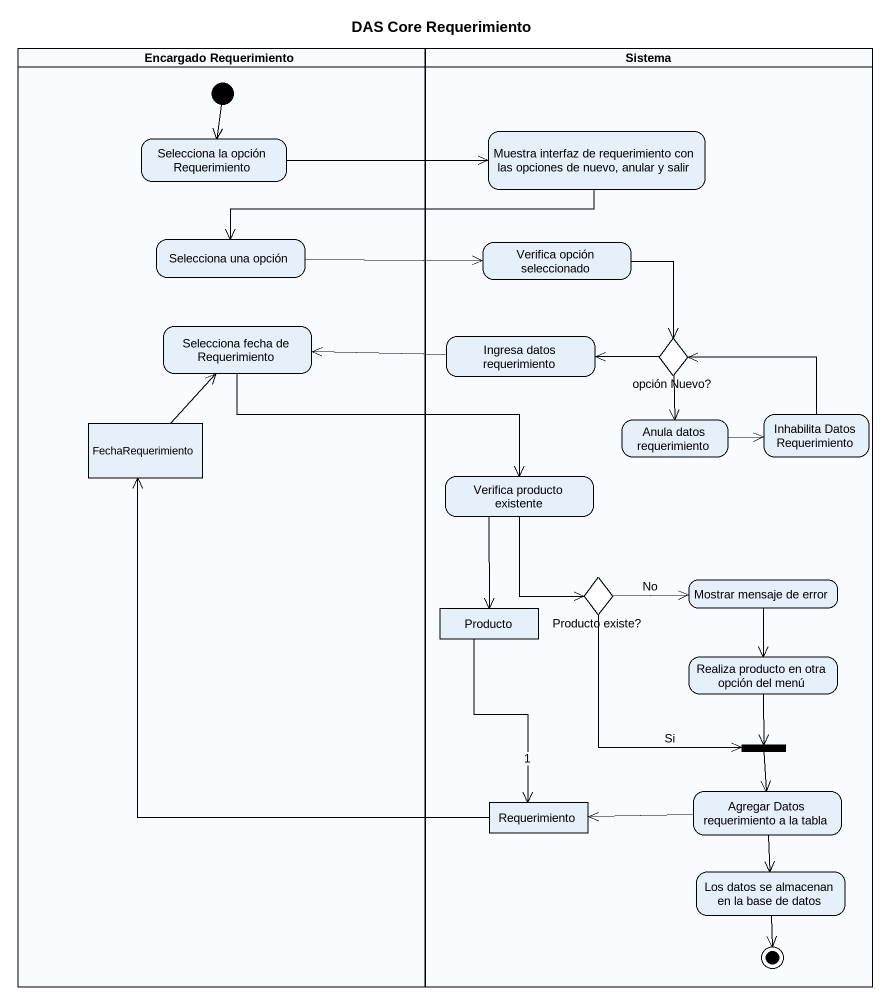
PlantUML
@startuml
title DAS Core Requerimiento
hide empty description
state "Encargado Requerimiento" as Encargado_Requerimiento <<partition>> {
  state "Selecciona la opción Requerimiento" as Selecciona_la_opción
  state "Selecciona una opción" as Selecciona_una_opción
  state "Selecciona fecha de Requerimiento" as Selecciona_fecha_de
  state FechaRequerimiento <<object>>
  [*] --> Selecciona_la_opción
}
state Sistema <<partition>> {
  state "Muestra interfaz de requerimiento con las opciones de nuevo, anular y salir" as Muestra_interfaz_de
  state "Verifica opción seleccionado" as Verifica_opción_seleccionado
  state "Ingresa datos requerimiento" as Ingresa_datos_requerimiento
  state "opción Nuevo?" as opción_Nuevo <<choice>>
  state "Anula datos requerimiento" as Anula_datos_requerimiento
  state "Inhabilita Datos Requerimiento" as Inhabilita_Datos
  state "Verifica producto existente" as Verifica_producto_existente
  state "Producto existe?" as Producto_existe <<choice>>
  state "Mostrar mensaje de error" as Mostrar_mensaje_de_error
  state Producto <<object>>
  state "Realiza producto en otra opción del menú" as Realiza_producto_en_otra
  state fork1 <<join>>
  state "Agregar Datos requerimiento a la tabla" as Agregar_Datos_requerimiento
  state Requerimiento <<object>>
  state "Los datos se almacenan en la base de datos" as Los_datos_se_almacenan_en
  Los_datos_se_almacenan_en --> [*]
}
Selecciona_la_opción -right-> Muestra_interfaz_de
Muestra_interfaz_de -left-> Selecciona_una_opción
Selecciona_una_opción -right-> Verifica_opción_seleccionado
Verifica_opción_seleccionado --> opción_Nuevo
Selecciona_fecha_de -right-> Verifica_producto_existente
Ingresa_datos_requerimiento -left-> Selecciona_fecha_de
opción_Nuevo -left-> Ingresa_datos_requerimiento
opción_Nuevo --> Anula_datos_requerimiento
FechaRequerimiento -up-> Selecciona_fecha_de
Anula_datos_requerimiento -right-> Inhabilita_Datos
Inhabilita_Datos -left-> opción_Nuevo
Verifica_producto_existente --> Producto_existe
Verifica_producto_existente --> Producto
Producto_existe -right-> Mostrar_mensaje_de_error : No
Producto_existe --> fork1 : Si
Mostrar_mensaje_de_error --> Realiza_producto_en_otra
Producto --> Requerimiento : 1
Realiza_producto_en_otra --> fork1
fork1 --> Agregar_Datos_requerimiento
Agregar_Datos_requerimiento -left-> Requerimiento
Agregar_Datos_requerimiento --> Los_datos_se_almacenan_en
Requerimiento -up-> FechaRequerimiento
@enduml
